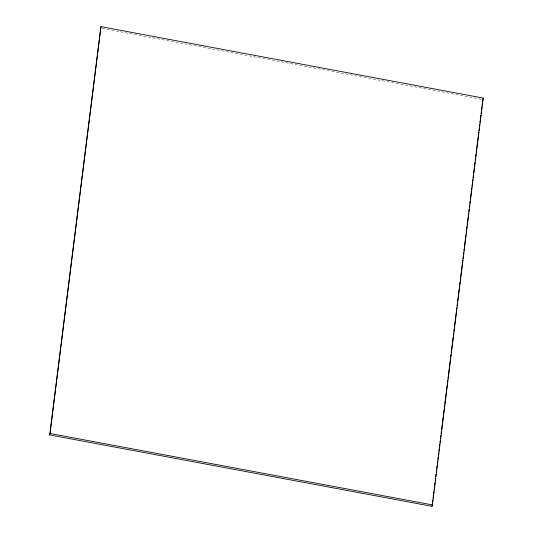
<?xml version="1.0" encoding="UTF-8"?>
<svg xmlns="http://www.w3.org/2000/svg" width="533" height="533" viewBox="0 0 533 533"><rect width="100%" height="100%" fill="white"/><g stroke="black" fill="none" stroke-linecap="round" stroke-linejoin="round"><path stroke-width="0.4" stroke-dasharray="2.67 2" d="M102.216 28.396L482.012 99.358"/><path stroke-width="0.8" d="M49.782 434.928L100.964 26.65L483.218 98.072L432.416 504.911L432.036 506.35L49.782 434.928L100.964 26.65M432.036 506.35L432.343 503.872M432.549 502.226L432.863 499.747M433.069 498.095L433.376 495.623M433.582 493.971L433.889 491.493M434.095 489.847L435.021 482.418M435.228 480.766L435.541 478.294M435.747 476.642L436.054 474.163M436.26 472.518L436.567 470.039M436.774 468.387L437.087 465.915M437.293 464.263L437.706 460.965M437.913 459.313L438.219 456.834M438.426 455.182L438.732 452.71M438.939 451.058L439.252 448.586M439.452 446.934L439.765 444.455M439.972 442.81L440.278 440.331M440.485 438.679L440.898 435.381M441.104 433.729L441.411 431.25M441.617 429.605L444.089 409.797M444.295 408.145L444.609 405.673M444.815 404.021L447.287 384.213M447.493 382.567L447.8 380.089M448.006 378.437L450.478 358.636M450.685 356.983L450.998 354.505M451.198 352.853L453.157 337.176M453.363 335.524L453.676 333.052M453.883 331.399L454.189 328.921M454.396 327.275L456.355 311.592M456.561 309.946L456.868 307.468M457.074 305.815L457.381 303.344M457.587 301.691L459.546 286.014M459.752 284.362L460.059 281.884M460.265 280.238L460.579 277.76M460.785 276.107L462.744 260.43M462.944 258.778L463.257 256.3M463.463 254.654L463.77 252.176M463.976 250.523L465.422 238.971M465.629 237.325L465.935 234.846M466.142 233.194L466.448 230.722M466.655 229.07L466.968 226.592M467.175 224.946L468.614 213.393M468.82 211.741L469.127 209.262M469.333 207.617L469.646 205.138M469.853 203.486L470.159 201.014M470.366 199.362L471.805 187.809M472.011 186.157L472.325 183.685M472.531 182.033L472.838 179.554M473.044 177.902L473.351 175.43M473.557 173.778L475.003 162.225M475.209 160.573L475.516 158.101M475.722 156.449L476.036 153.97M476.236 152.325L476.549 149.846M476.755 148.194L478.194 136.641M478.401 134.996L478.714 132.517M478.92 130.865L479.227 128.393M479.434 126.741L479.74 124.262M479.947 122.617L480.873 115.188M481.079 113.536L481.392 111.064M481.599 109.412L481.905 106.933M482.112 105.287L482.418 102.809M482.625 101.157L483.218 98.072M50.169 433.496L432.416 504.911"/></g></svg>
